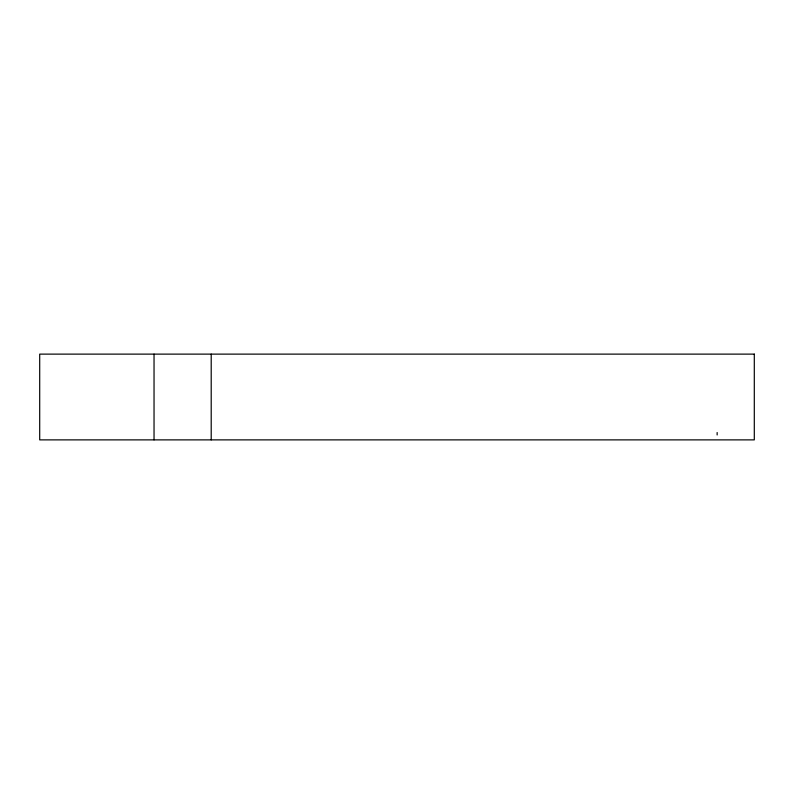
<?xml version="1.0" encoding="UTF-8"?>
<svg xmlns="http://www.w3.org/2000/svg" width="794" height="794" viewBox="0 0 794 794"><rect width="100%" height="100%" fill="white"/><g stroke="black" fill="none" stroke-linecap="round" stroke-linejoin="round"><path stroke-width="1.19" d="M717.141 432.522L717.141 434.973M211.204 354.124L211.204 439.876M154.036 354.124L154.036 439.876M754.3 354.124L39.7 354.124L39.7 439.876L754.3 439.876L754.3 354.124"/></g></svg>
